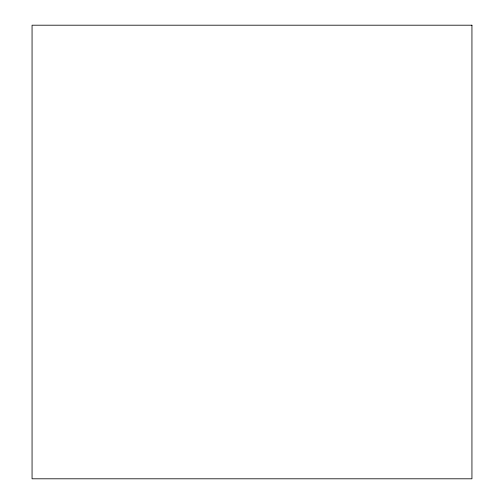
<?xml version="1.0" encoding="UTF-8"?>
<svg xmlns="http://www.w3.org/2000/svg" width="504" height="504" viewBox="0 0 504 504"><rect width="100%" height="100%" fill="white"/><g stroke="black" fill="none" stroke-linecap="round" stroke-linejoin="round"><path stroke-width="0.76" d="M471.939 25.2L32.061 25.2L32.061 478.8L471.939 478.8L471.939 25.2"/></g></svg>
